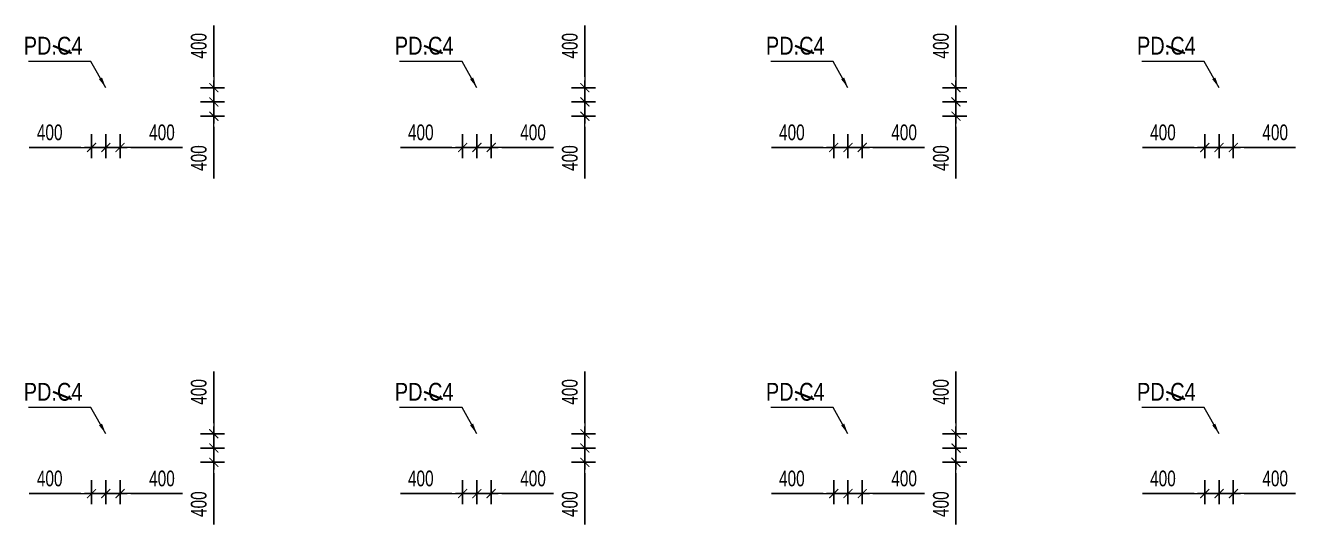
# Model space of a CAD drawing. Header units: millimetres. Extents: x -259680 to 286077, y -1281 to 94455.
# Drawn here: x 138096 to 173695, y 69455 to 83445 of the extents above; entities that cross this region are included whole.
import ezdxf
from ezdxf.enums import TextEntityAlignment as Align

# ---------------------------------------------------------------- set-up
doc = ezdxf.new("R2010")
doc.units = ezdxf.units.MM
doc.layers.get('Defpoints').update_dxf_attribs({"color": 151, "lineweight": 9})
for name, color, linetype, lineweight in [('$0$C1', 20, 'Continuous', 35), ('$1$NDC_S_ANNO', 7, 'Continuous', 20), ('$1$NDC_S_DIM', 1, 'Continuous', 15), ('NDC_S_DIM', 1, 'Continuous', 15)]:
    doc.layers.add(name, color=color, linetype=linetype, lineweight=lineweight)
doc.styles.add('$1$NDC_DIM', font='', dxfattribs={"width": 0.75})
doc.styles.add('$2$ARIAL', font='arial.ttf', dxfattribs={"width": 0.8})
doc.styles.add('NDC_DIM', font='', dxfattribs={"width": 0.75})
doc.styles.get('$1$NDC_DIM').set_extended_font_data('Dotum')
doc.styles.get('NDC_DIM').set_extended_font_data('Dotum')
doc.dimstyles.new('$0$NDC_dim_150', dxfattribs={"dimscale": 150, "dimtxt": 2.2, "dimasz": 1.5, "dimexe": 1.5, "dimexo": 2.5, "dimgap": 1, "dimtad": 1, "dimdec": 0, "dimzin": 0, "dimdsep": 46, "dimtxsty": '$1$NDC_DIM', "dimblk": '$1$DIMMARK', "dimcen": 0.09, "dimdle": 1.2, "dimclrd": 1, "dimclre": 1, "dimclrt": 3, "dimadec": 0, "dimazin": 0, "dimtfac": 1, "dimtdec": 0, "dimtix": 1, "dimtofl": 0, "dimtmove": 0, "dimatfit": 3, "dimfxl": 6, "dimfxlon": 1, "dimtolj": 1, "dimtzin": 0, "dimarcsym": 0})
doc.dimstyles.new('$1$NDC_dim_iso', dxfattribs={"dimtxt": 2.2, "dimasz": 1, "dimexe": 1.5, "dimexo": 2.5, "dimgap": 1, "dimtad": 1, "dimdec": 0, "dimzin": 0, "dimdsep": 46, "dimtxsty": '$1$NDC_DIM', "dimblk": '$1$DIMMARK', "dimcen": 0.09, "dimdle": 1.2, "dimclrd": 1, "dimclre": 1, "dimclrt": 3, "dimadec": 0, "dimazin": 0, "dimtfac": 1, "dimtdec": 0, "dimtix": 1, "dimtofl": 0, "dimtmove": 0, "dimatfit": 3, "dimfxl": 6, "dimfxlon": 1, "dimtolj": 1, "dimtzin": 0, "dimarcsym": 0})
doc.dimstyles.new('NDC_dim_200', dxfattribs={"dimscale": 200, "dimtxt": 2.2, "dimasz": 1.5, "dimexe": 1.5, "dimexo": 2.5, "dimgap": 1, "dimtad": 1, "dimdec": 0, "dimzin": 0, "dimdsep": 46, "dimtxsty": 'NDC_DIM', "dimblk": 'DIMMARK', "dimcen": 0.09, "dimdle": 1.2, "dimclrd": 1, "dimclre": 1, "dimclrt": 3, "dimadec": 0, "dimazin": 0, "dimtfac": 1, "dimtdec": 0, "dimtix": 1, "dimtofl": 0, "dimtmove": 0, "dimatfit": 3, "dimfxl": 6, "dimfxlon": 1, "dimtolj": 1, "dimtzin": 0, "dimarcsym": 0})

# ---------------------------------------------------------------- blocks, each defined once
blk = doc.blocks.new('$1$DIMMARK')
at = {"layer": '$1$NDC_S_DIM', "color": 1}
blk.add_line((-1.5, 0), (1, 0), dxfattribs=at)
at = {"layer": '$1$NDC_S_DIM', "color": 2, "const_width": 0.1}
blk.add_lwpolyline([(-0.42, -0.42), (0.42, 0.42)], dxfattribs=at)
blk = doc.blocks.new('DIMMARK')
at = {"layer": 'NDC_S_DIM', "color": 1}
blk.add_line((-1.5, 0), (1, 0), dxfattribs=at)
at = {"layer": 'NDC_S_DIM', "color": 2, "const_width": 0.1}
blk.add_lwpolyline([(-0.42, -0.42), (0.42, 0.42)], dxfattribs=at)
blk = doc.blocks.new('*D680')
at = {"layer": 'Defpoints', "color": 0, "ltscale": 100, "transparency": 16777216}
for p in [(140350, 80900), (140750, 80900), (140750, 80024)]:
    blk.add_point(p, dxfattribs=at)
at = {"layer": 'NDC_S_DIM', "color": 1, "lineweight": -2, "ltscale": 100, "transparency": 16777216}
for p, q in [((140350, 80400), (140350, 79724)), ((140750, 80400), (140750, 79724)), ((140050, 80024), (139750, 80024)), ((141050, 80024), (142495, 80024))]:
    blk.add_line(p, q, dxfattribs=at)
at = {"layer": 'NDC_S_DIM', "color": 1, "lineweight": -2, "ltscale": 100, "transparency": 16777216, "xscale": 300, "yscale": 300, "zscale": 300}
blk.add_blockref('DIMMARK', (140350, 80024), dxfattribs=at)
at = {"layer": 'NDC_S_DIM', "color": 1, "lineweight": -2, "ltscale": 100, "transparency": 16777216, "xscale": 300, "yscale": 300, "zscale": 300, "rotation": 180}
blk.add_blockref('DIMMARK', (140750, 80024), dxfattribs=at)
at = {"layer": 'NDC_S_DIM', "color": 3, "ltscale": 100, "transparency": 16777216, "insert": (141923, 80445), "char_height": 440, "attachment_point": 5, "style": 'NDC_DIM'}
blk.add_mtext('\\A1;400', dxfattribs=at)
blk = doc.blocks.new('*D681')
at = {"layer": 'Defpoints', "color": 0, "ltscale": 100, "transparency": 16777216}
for p in [(139950, 80900), (140350, 80900), (140350, 80024)]:
    blk.add_point(p, dxfattribs=at)
at = {"layer": 'NDC_S_DIM', "color": 1, "lineweight": -2, "ltscale": 100, "transparency": 16777216}
for p, q in [((139950, 80400), (139950, 79724)), ((140350, 80400), (140350, 79724)), ((139650, 80024), (138205, 80024)), ((140650, 80024), (140950, 80024))]:
    blk.add_line(p, q, dxfattribs=at)
at = {"layer": 'NDC_S_DIM', "color": 1, "lineweight": -2, "ltscale": 100, "transparency": 16777216, "xscale": 300, "yscale": 300, "zscale": 300}
blk.add_blockref('DIMMARK', (139950, 80024), dxfattribs=at)
at = {"layer": 'NDC_S_DIM', "color": 1, "lineweight": -2, "ltscale": 100, "transparency": 16777216, "xscale": 300, "yscale": 300, "zscale": 300, "rotation": 180}
blk.add_blockref('DIMMARK', (140350, 80024), dxfattribs=at)
at = {"layer": 'NDC_S_DIM', "color": 3, "ltscale": 100, "transparency": 16777216, "insert": (138777, 80445), "char_height": 440, "attachment_point": 5, "style": 'NDC_DIM'}
blk.add_mtext('\\A1;400', dxfattribs=at)
blk = doc.blocks.new('*D682')
at = {"layer": 'Defpoints', "color": 0, "ltscale": 100, "transparency": 16777216}
for p in [(142501, 81700), (143377, 81700), (142501, 81300)]:
    blk.add_point(p, dxfattribs=at)
at = {"layer": 'NDC_S_DIM', "color": 1, "lineweight": -2, "ltscale": 100, "transparency": 16777216}
for p, q in [((143377, 82000), (143377, 83445)), ((143001, 81700), (143677, 81700)), ((143001, 81300), (143677, 81300)), ((143377, 81000), (143377, 80700))]:
    blk.add_line(p, q, dxfattribs=at)
at = {"layer": 'NDC_S_DIM', "color": 1, "lineweight": -2, "ltscale": 100, "transparency": 16777216, "xscale": 300, "yscale": 300, "zscale": 300}
for p, rotation in [((143377, 81700), 270), ((143377, 81300), 90)]:
    blk.add_blockref('DIMMARK', p, dxfattribs=dict(at, rotation=rotation))
at = {"layer": 'NDC_S_DIM', "color": 3, "ltscale": 100, "transparency": 16777216, "insert": (142956, 82873), "char_height": 440, "attachment_point": 5, "rotation": 90, "style": 'NDC_DIM'}
blk.add_mtext('\\A1;400', dxfattribs=at)
blk = doc.blocks.new('*D683')
at = {"layer": 'Defpoints', "color": 0, "ltscale": 100, "transparency": 16777216}
for p in [(142501, 81300), (143377, 81300), (142501, 80900)]:
    blk.add_point(p, dxfattribs=at)
at = {"layer": 'NDC_S_DIM', "color": 1, "lineweight": -2, "ltscale": 100, "transparency": 16777216}
for p, q in [((143377, 81600), (143377, 81900)), ((143001, 81300), (143677, 81300)), ((143001, 80900), (143677, 80900)), ((143377, 80600), (143377, 79155))]:
    blk.add_line(p, q, dxfattribs=at)
at = {"layer": 'NDC_S_DIM', "color": 1, "lineweight": -2, "ltscale": 100, "transparency": 16777216, "xscale": 300, "yscale": 300, "zscale": 300}
for p, rotation in [((143377, 81300), 270), ((143377, 80900), 90)]:
    blk.add_blockref('DIMMARK', p, dxfattribs=dict(at, rotation=rotation))
at = {"layer": 'NDC_S_DIM', "color": 3, "ltscale": 100, "transparency": 16777216, "insert": (142956, 79727), "char_height": 440, "attachment_point": 5, "rotation": 90, "style": 'NDC_DIM'}
blk.add_mtext('\\A1;400', dxfattribs=at)
blk = doc.blocks.new('*D720')
at = {"layer": 'Defpoints', "color": 0, "ltscale": 100, "transparency": 16777216}
for p in [(140350, 71200), (140750, 71200), (140750, 70324)]:
    blk.add_point(p, dxfattribs=at)
at = {"layer": 'NDC_S_DIM', "color": 1, "lineweight": -2, "ltscale": 100, "transparency": 16777216}
for p, q in [((140350, 70700), (140350, 70024)), ((140750, 70700), (140750, 70024)), ((140050, 70324), (139750, 70324)), ((141050, 70324), (142495, 70324))]:
    blk.add_line(p, q, dxfattribs=at)
at = {"layer": 'NDC_S_DIM', "color": 1, "lineweight": -2, "ltscale": 100, "transparency": 16777216, "xscale": 300, "yscale": 300, "zscale": 300}
blk.add_blockref('DIMMARK', (140350, 70324), dxfattribs=at)
at = {"layer": 'NDC_S_DIM', "color": 1, "lineweight": -2, "ltscale": 100, "transparency": 16777216, "xscale": 300, "yscale": 300, "zscale": 300, "rotation": 180}
blk.add_blockref('DIMMARK', (140750, 70324), dxfattribs=at)
at = {"layer": 'NDC_S_DIM', "color": 3, "ltscale": 100, "transparency": 16777216, "insert": (141923, 70745), "char_height": 440, "attachment_point": 5, "style": 'NDC_DIM'}
blk.add_mtext('\\A1;400', dxfattribs=at)
blk = doc.blocks.new('*D721')
at = {"layer": 'Defpoints', "color": 0, "ltscale": 100, "transparency": 16777216}
for p in [(139950, 71200), (140350, 71200), (140350, 70324)]:
    blk.add_point(p, dxfattribs=at)
at = {"layer": 'NDC_S_DIM', "color": 1, "lineweight": -2, "ltscale": 100, "transparency": 16777216}
for p, q in [((139950, 70700), (139950, 70024)), ((140350, 70700), (140350, 70024)), ((139650, 70324), (138205, 70324)), ((140650, 70324), (140950, 70324))]:
    blk.add_line(p, q, dxfattribs=at)
at = {"layer": 'NDC_S_DIM', "color": 1, "lineweight": -2, "ltscale": 100, "transparency": 16777216, "xscale": 300, "yscale": 300, "zscale": 300}
blk.add_blockref('DIMMARK', (139950, 70324), dxfattribs=at)
at = {"layer": 'NDC_S_DIM', "color": 1, "lineweight": -2, "ltscale": 100, "transparency": 16777216, "xscale": 300, "yscale": 300, "zscale": 300, "rotation": 180}
blk.add_blockref('DIMMARK', (140350, 70324), dxfattribs=at)
at = {"layer": 'NDC_S_DIM', "color": 3, "ltscale": 100, "transparency": 16777216, "insert": (138777, 70745), "char_height": 440, "attachment_point": 5, "style": 'NDC_DIM'}
blk.add_mtext('\\A1;400', dxfattribs=at)
blk = doc.blocks.new('*D722')
at = {"layer": 'Defpoints', "color": 0, "ltscale": 100, "transparency": 16777216}
for p in [(142501, 72000), (143377, 72000), (142501, 71600)]:
    blk.add_point(p, dxfattribs=at)
at = {"layer": 'NDC_S_DIM', "color": 1, "lineweight": -2, "ltscale": 100, "transparency": 16777216}
for p, q in [((143377, 72300), (143377, 73745)), ((143001, 72000), (143677, 72000)), ((143001, 71600), (143677, 71600)), ((143377, 71300), (143377, 71000))]:
    blk.add_line(p, q, dxfattribs=at)
at = {"layer": 'NDC_S_DIM', "color": 1, "lineweight": -2, "ltscale": 100, "transparency": 16777216, "xscale": 300, "yscale": 300, "zscale": 300}
for p, rotation in [((143377, 72000), 270), ((143377, 71600), 90)]:
    blk.add_blockref('DIMMARK', p, dxfattribs=dict(at, rotation=rotation))
at = {"layer": 'NDC_S_DIM', "color": 3, "ltscale": 100, "transparency": 16777216, "insert": (142956, 73173), "char_height": 440, "attachment_point": 5, "rotation": 90, "style": 'NDC_DIM'}
blk.add_mtext('\\A1;400', dxfattribs=at)
blk = doc.blocks.new('*D723')
at = {"layer": 'Defpoints', "color": 0, "ltscale": 100, "transparency": 16777216}
for p in [(142501, 71600), (143377, 71600), (142501, 71200)]:
    blk.add_point(p, dxfattribs=at)
at = {"layer": 'NDC_S_DIM', "color": 1, "lineweight": -2, "ltscale": 100, "transparency": 16777216}
for p, q in [((143377, 71900), (143377, 72200)), ((143001, 71600), (143677, 71600)), ((143001, 71200), (143677, 71200)), ((143377, 70900), (143377, 69455))]:
    blk.add_line(p, q, dxfattribs=at)
at = {"layer": 'NDC_S_DIM', "color": 1, "lineweight": -2, "ltscale": 100, "transparency": 16777216, "xscale": 300, "yscale": 300, "zscale": 300}
for p, rotation in [((143377, 71600), 270), ((143377, 71200), 90)]:
    blk.add_blockref('DIMMARK', p, dxfattribs=dict(at, rotation=rotation))
at = {"layer": 'NDC_S_DIM', "color": 3, "ltscale": 100, "transparency": 16777216, "insert": (142956, 70027), "char_height": 440, "attachment_point": 5, "rotation": 90, "style": 'NDC_DIM'}
blk.add_mtext('\\A1;400', dxfattribs=at)
blk = doc.blocks.new('*D724')
at = {"layer": 'Defpoints', "color": 0, "ltscale": 100, "transparency": 16777216}
for p in [(150750, 71200), (151150, 71200), (151150, 70324)]:
    blk.add_point(p, dxfattribs=at)
at = {"layer": 'NDC_S_DIM', "color": 1, "lineweight": -2, "ltscale": 100, "transparency": 16777216}
for p, q in [((150750, 70700), (150750, 70024)), ((151150, 70700), (151150, 70024)), ((150450, 70324), (150150, 70324)), ((151450, 70324), (152895, 70324))]:
    blk.add_line(p, q, dxfattribs=at)
at = {"layer": 'NDC_S_DIM', "color": 1, "lineweight": -2, "ltscale": 100, "transparency": 16777216, "xscale": 300, "yscale": 300, "zscale": 300}
blk.add_blockref('DIMMARK', (150750, 70324), dxfattribs=at)
at = {"layer": 'NDC_S_DIM', "color": 1, "lineweight": -2, "ltscale": 100, "transparency": 16777216, "xscale": 300, "yscale": 300, "zscale": 300, "rotation": 180}
blk.add_blockref('DIMMARK', (151150, 70324), dxfattribs=at)
at = {"layer": 'NDC_S_DIM', "color": 3, "ltscale": 100, "transparency": 16777216, "insert": (152323, 70745), "char_height": 440, "attachment_point": 5, "style": 'NDC_DIM'}
blk.add_mtext('\\A1;400', dxfattribs=at)
blk = doc.blocks.new('*D725')
at = {"layer": 'Defpoints', "color": 0, "ltscale": 100, "transparency": 16777216}
for p in [(150350, 71200), (150750, 71200), (150750, 70324)]:
    blk.add_point(p, dxfattribs=at)
at = {"layer": 'NDC_S_DIM', "color": 1, "lineweight": -2, "ltscale": 100, "transparency": 16777216}
for p, q in [((150350, 70700), (150350, 70024)), ((150750, 70700), (150750, 70024)), ((150050, 70324), (148605, 70324)), ((151050, 70324), (151350, 70324))]:
    blk.add_line(p, q, dxfattribs=at)
at = {"layer": 'NDC_S_DIM', "color": 1, "lineweight": -2, "ltscale": 100, "transparency": 16777216, "xscale": 300, "yscale": 300, "zscale": 300}
blk.add_blockref('DIMMARK', (150350, 70324), dxfattribs=at)
at = {"layer": 'NDC_S_DIM', "color": 1, "lineweight": -2, "ltscale": 100, "transparency": 16777216, "xscale": 300, "yscale": 300, "zscale": 300, "rotation": 180}
blk.add_blockref('DIMMARK', (150750, 70324), dxfattribs=at)
at = {"layer": 'NDC_S_DIM', "color": 3, "ltscale": 100, "transparency": 16777216, "insert": (149177, 70745), "char_height": 440, "attachment_point": 5, "style": 'NDC_DIM'}
blk.add_mtext('\\A1;400', dxfattribs=at)
blk = doc.blocks.new('*D726')
at = {"layer": 'Defpoints', "color": 0, "ltscale": 100, "transparency": 16777216}
for p in [(152901, 72000), (153777, 72000), (152901, 71600)]:
    blk.add_point(p, dxfattribs=at)
at = {"layer": 'NDC_S_DIM', "color": 1, "lineweight": -2, "ltscale": 100, "transparency": 16777216}
for p, q in [((153777, 72300), (153777, 73745)), ((153401, 72000), (154077, 72000)), ((153401, 71600), (154077, 71600)), ((153777, 71300), (153777, 71000))]:
    blk.add_line(p, q, dxfattribs=at)
at = {"layer": 'NDC_S_DIM', "color": 1, "lineweight": -2, "ltscale": 100, "transparency": 16777216, "xscale": 300, "yscale": 300, "zscale": 300}
for p, rotation in [((153777, 72000), 270), ((153777, 71600), 90)]:
    blk.add_blockref('DIMMARK', p, dxfattribs=dict(at, rotation=rotation))
at = {"layer": 'NDC_S_DIM', "color": 3, "ltscale": 100, "transparency": 16777216, "insert": (153356, 73173), "char_height": 440, "attachment_point": 5, "rotation": 90, "style": 'NDC_DIM'}
blk.add_mtext('\\A1;400', dxfattribs=at)
blk = doc.blocks.new('*D727')
at = {"layer": 'Defpoints', "color": 0, "ltscale": 100, "transparency": 16777216}
for p in [(152901, 71600), (153777, 71600), (152901, 71200)]:
    blk.add_point(p, dxfattribs=at)
at = {"layer": 'NDC_S_DIM', "color": 1, "lineweight": -2, "ltscale": 100, "transparency": 16777216}
for p, q in [((153777, 71900), (153777, 72200)), ((153401, 71600), (154077, 71600)), ((153401, 71200), (154077, 71200)), ((153777, 70900), (153777, 69455))]:
    blk.add_line(p, q, dxfattribs=at)
at = {"layer": 'NDC_S_DIM', "color": 1, "lineweight": -2, "ltscale": 100, "transparency": 16777216, "xscale": 300, "yscale": 300, "zscale": 300}
for p, rotation in [((153777, 71600), 270), ((153777, 71200), 90)]:
    blk.add_blockref('DIMMARK', p, dxfattribs=dict(at, rotation=rotation))
at = {"layer": 'NDC_S_DIM', "color": 3, "ltscale": 100, "transparency": 16777216, "insert": (153356, 70027), "char_height": 440, "attachment_point": 5, "rotation": 90, "style": 'NDC_DIM'}
blk.add_mtext('\\A1;400', dxfattribs=at)
blk = doc.blocks.new('*D728')
at = {"layer": 'Defpoints', "color": 0, "ltscale": 100, "transparency": 16777216}
for p in [(161150, 71200), (161550, 71200), (161550, 70324)]:
    blk.add_point(p, dxfattribs=at)
at = {"layer": 'NDC_S_DIM', "color": 1, "lineweight": -2, "ltscale": 100, "transparency": 16777216}
for p, q in [((161150, 70700), (161150, 70024)), ((161550, 70700), (161550, 70024)), ((160850, 70324), (160550, 70324)), ((161850, 70324), (163295, 70324))]:
    blk.add_line(p, q, dxfattribs=at)
at = {"layer": 'NDC_S_DIM', "color": 1, "lineweight": -2, "ltscale": 100, "transparency": 16777216, "xscale": 300, "yscale": 300, "zscale": 300}
blk.add_blockref('DIMMARK', (161150, 70324), dxfattribs=at)
at = {"layer": 'NDC_S_DIM', "color": 1, "lineweight": -2, "ltscale": 100, "transparency": 16777216, "xscale": 300, "yscale": 300, "zscale": 300, "rotation": 180}
blk.add_blockref('DIMMARK', (161550, 70324), dxfattribs=at)
at = {"layer": 'NDC_S_DIM', "color": 3, "ltscale": 100, "transparency": 16777216, "insert": (162723, 70745), "char_height": 440, "attachment_point": 5, "style": 'NDC_DIM'}
blk.add_mtext('\\A1;400', dxfattribs=at)
blk = doc.blocks.new('*D729')
at = {"layer": 'Defpoints', "color": 0, "ltscale": 100, "transparency": 16777216}
for p in [(160750, 71200), (161150, 71200), (161150, 70324)]:
    blk.add_point(p, dxfattribs=at)
at = {"layer": 'NDC_S_DIM', "color": 1, "lineweight": -2, "ltscale": 100, "transparency": 16777216}
for p, q in [((160750, 70700), (160750, 70024)), ((161150, 70700), (161150, 70024)), ((160450, 70324), (159005, 70324)), ((161450, 70324), (161750, 70324))]:
    blk.add_line(p, q, dxfattribs=at)
at = {"layer": 'NDC_S_DIM', "color": 1, "lineweight": -2, "ltscale": 100, "transparency": 16777216, "xscale": 300, "yscale": 300, "zscale": 300}
blk.add_blockref('DIMMARK', (160750, 70324), dxfattribs=at)
at = {"layer": 'NDC_S_DIM', "color": 1, "lineweight": -2, "ltscale": 100, "transparency": 16777216, "xscale": 300, "yscale": 300, "zscale": 300, "rotation": 180}
blk.add_blockref('DIMMARK', (161150, 70324), dxfattribs=at)
at = {"layer": 'NDC_S_DIM', "color": 3, "ltscale": 100, "transparency": 16777216, "insert": (159577, 70745), "char_height": 440, "attachment_point": 5, "style": 'NDC_DIM'}
blk.add_mtext('\\A1;400', dxfattribs=at)
blk = doc.blocks.new('*D730')
at = {"layer": 'Defpoints', "color": 0, "ltscale": 100, "transparency": 16777216}
for p in [(163301, 72000), (164177, 72000), (163301, 71600)]:
    blk.add_point(p, dxfattribs=at)
at = {"layer": 'NDC_S_DIM', "color": 1, "lineweight": -2, "ltscale": 100, "transparency": 16777216}
for p, q in [((164177, 72300), (164177, 73745)), ((163801, 72000), (164477, 72000)), ((163801, 71600), (164477, 71600)), ((164177, 71300), (164177, 71000))]:
    blk.add_line(p, q, dxfattribs=at)
at = {"layer": 'NDC_S_DIM', "color": 1, "lineweight": -2, "ltscale": 100, "transparency": 16777216, "xscale": 300, "yscale": 300, "zscale": 300}
for p, rotation in [((164177, 72000), 270), ((164177, 71600), 90)]:
    blk.add_blockref('DIMMARK', p, dxfattribs=dict(at, rotation=rotation))
at = {"layer": 'NDC_S_DIM', "color": 3, "ltscale": 100, "transparency": 16777216, "insert": (163756, 73173), "char_height": 440, "attachment_point": 5, "rotation": 90, "style": 'NDC_DIM'}
blk.add_mtext('\\A1;400', dxfattribs=at)
blk = doc.blocks.new('*D731')
at = {"layer": 'Defpoints', "color": 0, "ltscale": 100, "transparency": 16777216}
for p in [(163301, 71600), (164177, 71600), (163301, 71200)]:
    blk.add_point(p, dxfattribs=at)
at = {"layer": 'NDC_S_DIM', "color": 1, "lineweight": -2, "ltscale": 100, "transparency": 16777216}
for p, q in [((164177, 71900), (164177, 72200)), ((163801, 71600), (164477, 71600)), ((163801, 71200), (164477, 71200)), ((164177, 70900), (164177, 69455))]:
    blk.add_line(p, q, dxfattribs=at)
at = {"layer": 'NDC_S_DIM', "color": 1, "lineweight": -2, "ltscale": 100, "transparency": 16777216, "xscale": 300, "yscale": 300, "zscale": 300}
for p, rotation in [((164177, 71600), 270), ((164177, 71200), 90)]:
    blk.add_blockref('DIMMARK', p, dxfattribs=dict(at, rotation=rotation))
at = {"layer": 'NDC_S_DIM', "color": 3, "ltscale": 100, "transparency": 16777216, "insert": (163756, 70027), "char_height": 440, "attachment_point": 5, "rotation": 90, "style": 'NDC_DIM'}
blk.add_mtext('\\A1;400', dxfattribs=at)
blk = doc.blocks.new('*D732')
at = {"layer": 'Defpoints', "color": 0, "ltscale": 100, "transparency": 16777216}
for p in [(171550, 71200), (171950, 71200), (171950, 70324)]:
    blk.add_point(p, dxfattribs=at)
at = {"layer": 'NDC_S_DIM', "color": 1, "lineweight": -2, "ltscale": 100, "transparency": 16777216}
for p, q in [((171550, 70700), (171550, 70024)), ((171950, 70700), (171950, 70024)), ((171250, 70324), (170950, 70324)), ((172250, 70324), (173695, 70324))]:
    blk.add_line(p, q, dxfattribs=at)
at = {"layer": 'NDC_S_DIM', "color": 1, "lineweight": -2, "ltscale": 100, "transparency": 16777216, "xscale": 300, "yscale": 300, "zscale": 300}
blk.add_blockref('DIMMARK', (171550, 70324), dxfattribs=at)
at = {"layer": 'NDC_S_DIM', "color": 1, "lineweight": -2, "ltscale": 100, "transparency": 16777216, "xscale": 300, "yscale": 300, "zscale": 300, "rotation": 180}
blk.add_blockref('DIMMARK', (171950, 70324), dxfattribs=at)
at = {"layer": 'NDC_S_DIM', "color": 3, "ltscale": 100, "transparency": 16777216, "insert": (173123, 70745), "char_height": 440, "attachment_point": 5, "style": 'NDC_DIM'}
blk.add_mtext('\\A1;400', dxfattribs=at)
blk = doc.blocks.new('*D733')
at = {"layer": 'Defpoints', "color": 0, "ltscale": 100, "transparency": 16777216}
for p in [(171150, 71200), (171550, 71200), (171550, 70324)]:
    blk.add_point(p, dxfattribs=at)
at = {"layer": 'NDC_S_DIM', "color": 1, "lineweight": -2, "ltscale": 100, "transparency": 16777216}
for p, q in [((171150, 70700), (171150, 70024)), ((171550, 70700), (171550, 70024)), ((170850, 70324), (169405, 70324)), ((171850, 70324), (172150, 70324))]:
    blk.add_line(p, q, dxfattribs=at)
at = {"layer": 'NDC_S_DIM', "color": 1, "lineweight": -2, "ltscale": 100, "transparency": 16777216, "xscale": 300, "yscale": 300, "zscale": 300}
blk.add_blockref('DIMMARK', (171150, 70324), dxfattribs=at)
at = {"layer": 'NDC_S_DIM', "color": 1, "lineweight": -2, "ltscale": 100, "transparency": 16777216, "xscale": 300, "yscale": 300, "zscale": 300, "rotation": 180}
blk.add_blockref('DIMMARK', (171550, 70324), dxfattribs=at)
at = {"layer": 'NDC_S_DIM', "color": 3, "ltscale": 100, "transparency": 16777216, "insert": (169977, 70745), "char_height": 440, "attachment_point": 5, "style": 'NDC_DIM'}
blk.add_mtext('\\A1;400', dxfattribs=at)
blk = doc.blocks.new('*D748')
at = {"layer": 'Defpoints', "color": 0, "ltscale": 100, "transparency": 16777216}
for p in [(171550, 80900), (171950, 80900), (171950, 80024)]:
    blk.add_point(p, dxfattribs=at)
at = {"layer": 'NDC_S_DIM', "color": 1, "lineweight": -2, "ltscale": 100, "transparency": 16777216}
for p, q in [((171550, 80400), (171550, 79724)), ((171950, 80400), (171950, 79724)), ((171250, 80024), (170950, 80024)), ((172250, 80024), (173695, 80024))]:
    blk.add_line(p, q, dxfattribs=at)
at = {"layer": 'NDC_S_DIM', "color": 1, "lineweight": -2, "ltscale": 100, "transparency": 16777216, "xscale": 300, "yscale": 300, "zscale": 300}
blk.add_blockref('DIMMARK', (171550, 80024), dxfattribs=at)
at = {"layer": 'NDC_S_DIM', "color": 1, "lineweight": -2, "ltscale": 100, "transparency": 16777216, "xscale": 300, "yscale": 300, "zscale": 300, "rotation": 180}
blk.add_blockref('DIMMARK', (171950, 80024), dxfattribs=at)
at = {"layer": 'NDC_S_DIM', "color": 3, "ltscale": 100, "transparency": 16777216, "insert": (173123, 80445), "char_height": 440, "attachment_point": 5, "style": 'NDC_DIM'}
blk.add_mtext('\\A1;400', dxfattribs=at)
blk = doc.blocks.new('*D749')
at = {"layer": 'Defpoints', "color": 0, "ltscale": 100, "transparency": 16777216}
for p in [(171150, 80900), (171550, 80900), (171550, 80024)]:
    blk.add_point(p, dxfattribs=at)
at = {"layer": 'NDC_S_DIM', "color": 1, "lineweight": -2, "ltscale": 100, "transparency": 16777216}
for p, q in [((171150, 80400), (171150, 79724)), ((171550, 80400), (171550, 79724)), ((170850, 80024), (169405, 80024)), ((171850, 80024), (172150, 80024))]:
    blk.add_line(p, q, dxfattribs=at)
at = {"layer": 'NDC_S_DIM', "color": 1, "lineweight": -2, "ltscale": 100, "transparency": 16777216, "xscale": 300, "yscale": 300, "zscale": 300}
blk.add_blockref('DIMMARK', (171150, 80024), dxfattribs=at)
at = {"layer": 'NDC_S_DIM', "color": 1, "lineweight": -2, "ltscale": 100, "transparency": 16777216, "xscale": 300, "yscale": 300, "zscale": 300, "rotation": 180}
blk.add_blockref('DIMMARK', (171550, 80024), dxfattribs=at)
at = {"layer": 'NDC_S_DIM', "color": 3, "ltscale": 100, "transparency": 16777216, "insert": (169977, 80445), "char_height": 440, "attachment_point": 5, "style": 'NDC_DIM'}
blk.add_mtext('\\A1;400', dxfattribs=at)
blk = doc.blocks.new('*D752')
at = {"layer": 'Defpoints', "color": 0, "ltscale": 100, "transparency": 16777216}
for p in [(150750, 80900), (151150, 80900), (151150, 80024)]:
    blk.add_point(p, dxfattribs=at)
at = {"layer": 'NDC_S_DIM', "color": 1, "lineweight": -2, "ltscale": 100, "transparency": 16777216}
for p, q in [((150750, 80400), (150750, 79724)), ((151150, 80400), (151150, 79724)), ((150450, 80024), (150150, 80024)), ((151450, 80024), (152895, 80024))]:
    blk.add_line(p, q, dxfattribs=at)
at = {"layer": 'NDC_S_DIM', "color": 1, "lineweight": -2, "ltscale": 100, "transparency": 16777216, "xscale": 300, "yscale": 300, "zscale": 300}
blk.add_blockref('DIMMARK', (150750, 80024), dxfattribs=at)
at = {"layer": 'NDC_S_DIM', "color": 1, "lineweight": -2, "ltscale": 100, "transparency": 16777216, "xscale": 300, "yscale": 300, "zscale": 300, "rotation": 180}
blk.add_blockref('DIMMARK', (151150, 80024), dxfattribs=at)
at = {"layer": 'NDC_S_DIM', "color": 3, "ltscale": 100, "transparency": 16777216, "insert": (152323, 80445), "char_height": 440, "attachment_point": 5, "style": 'NDC_DIM'}
blk.add_mtext('\\A1;400', dxfattribs=at)
blk = doc.blocks.new('*D753')
at = {"layer": 'Defpoints', "color": 0, "ltscale": 100, "transparency": 16777216}
for p in [(150350, 80900), (150750, 80900), (150750, 80024)]:
    blk.add_point(p, dxfattribs=at)
at = {"layer": 'NDC_S_DIM', "color": 1, "lineweight": -2, "ltscale": 100, "transparency": 16777216}
for p, q in [((150350, 80400), (150350, 79724)), ((150750, 80400), (150750, 79724)), ((150050, 80024), (148605, 80024)), ((151050, 80024), (151350, 80024))]:
    blk.add_line(p, q, dxfattribs=at)
at = {"layer": 'NDC_S_DIM', "color": 1, "lineweight": -2, "ltscale": 100, "transparency": 16777216, "xscale": 300, "yscale": 300, "zscale": 300}
blk.add_blockref('DIMMARK', (150350, 80024), dxfattribs=at)
at = {"layer": 'NDC_S_DIM', "color": 1, "lineweight": -2, "ltscale": 100, "transparency": 16777216, "xscale": 300, "yscale": 300, "zscale": 300, "rotation": 180}
blk.add_blockref('DIMMARK', (150750, 80024), dxfattribs=at)
at = {"layer": 'NDC_S_DIM', "color": 3, "ltscale": 100, "transparency": 16777216, "insert": (149177, 80445), "char_height": 440, "attachment_point": 5, "style": 'NDC_DIM'}
blk.add_mtext('\\A1;400', dxfattribs=at)
blk = doc.blocks.new('*D754')
at = {"layer": 'Defpoints', "color": 0, "ltscale": 100, "transparency": 16777216}
for p in [(152901, 81700), (153777, 81700), (152901, 81300)]:
    blk.add_point(p, dxfattribs=at)
at = {"layer": 'NDC_S_DIM', "color": 1, "lineweight": -2, "ltscale": 100, "transparency": 16777216}
for p, q in [((153777, 82000), (153777, 83445)), ((153401, 81700), (154077, 81700)), ((153401, 81300), (154077, 81300)), ((153777, 81000), (153777, 80700))]:
    blk.add_line(p, q, dxfattribs=at)
at = {"layer": 'NDC_S_DIM', "color": 1, "lineweight": -2, "ltscale": 100, "transparency": 16777216, "xscale": 300, "yscale": 300, "zscale": 300}
for p, rotation in [((153777, 81700), 270), ((153777, 81300), 90)]:
    blk.add_blockref('DIMMARK', p, dxfattribs=dict(at, rotation=rotation))
at = {"layer": 'NDC_S_DIM', "color": 3, "ltscale": 100, "transparency": 16777216, "insert": (153356, 82873), "char_height": 440, "attachment_point": 5, "rotation": 90, "style": 'NDC_DIM'}
blk.add_mtext('\\A1;400', dxfattribs=at)
blk = doc.blocks.new('*D755')
at = {"layer": 'Defpoints', "color": 0, "ltscale": 100, "transparency": 16777216}
for p in [(152901, 81300), (153777, 81300), (152901, 80900)]:
    blk.add_point(p, dxfattribs=at)
at = {"layer": 'NDC_S_DIM', "color": 1, "lineweight": -2, "ltscale": 100, "transparency": 16777216}
for p, q in [((153777, 81600), (153777, 81900)), ((153401, 81300), (154077, 81300)), ((153401, 80900), (154077, 80900)), ((153777, 80600), (153777, 79155))]:
    blk.add_line(p, q, dxfattribs=at)
at = {"layer": 'NDC_S_DIM', "color": 1, "lineweight": -2, "ltscale": 100, "transparency": 16777216, "xscale": 300, "yscale": 300, "zscale": 300}
for p, rotation in [((153777, 81300), 270), ((153777, 80900), 90)]:
    blk.add_blockref('DIMMARK', p, dxfattribs=dict(at, rotation=rotation))
at = {"layer": 'NDC_S_DIM', "color": 3, "ltscale": 100, "transparency": 16777216, "insert": (153356, 79727), "char_height": 440, "attachment_point": 5, "rotation": 90, "style": 'NDC_DIM'}
blk.add_mtext('\\A1;400', dxfattribs=at)
blk = doc.blocks.new('*D756')
at = {"layer": 'Defpoints', "color": 0, "ltscale": 100, "transparency": 16777216}
for p in [(161150, 80900), (161550, 80900), (161550, 80024)]:
    blk.add_point(p, dxfattribs=at)
at = {"layer": 'NDC_S_DIM', "color": 1, "lineweight": -2, "ltscale": 100, "transparency": 16777216}
for p, q in [((161150, 80400), (161150, 79724)), ((161550, 80400), (161550, 79724)), ((160850, 80024), (160550, 80024)), ((161850, 80024), (163295, 80024))]:
    blk.add_line(p, q, dxfattribs=at)
at = {"layer": 'NDC_S_DIM', "color": 1, "lineweight": -2, "ltscale": 100, "transparency": 16777216, "xscale": 300, "yscale": 300, "zscale": 300}
blk.add_blockref('DIMMARK', (161150, 80024), dxfattribs=at)
at = {"layer": 'NDC_S_DIM', "color": 1, "lineweight": -2, "ltscale": 100, "transparency": 16777216, "xscale": 300, "yscale": 300, "zscale": 300, "rotation": 180}
blk.add_blockref('DIMMARK', (161550, 80024), dxfattribs=at)
at = {"layer": 'NDC_S_DIM', "color": 3, "ltscale": 100, "transparency": 16777216, "insert": (162723, 80445), "char_height": 440, "attachment_point": 5, "style": 'NDC_DIM'}
blk.add_mtext('\\A1;400', dxfattribs=at)
blk = doc.blocks.new('*D757')
at = {"layer": 'Defpoints', "color": 0, "ltscale": 100, "transparency": 16777216}
for p in [(160750, 80900), (161150, 80900), (161150, 80024)]:
    blk.add_point(p, dxfattribs=at)
at = {"layer": 'NDC_S_DIM', "color": 1, "lineweight": -2, "ltscale": 100, "transparency": 16777216}
for p, q in [((160750, 80400), (160750, 79724)), ((161150, 80400), (161150, 79724)), ((160450, 80024), (159005, 80024)), ((161450, 80024), (161750, 80024))]:
    blk.add_line(p, q, dxfattribs=at)
at = {"layer": 'NDC_S_DIM', "color": 1, "lineweight": -2, "ltscale": 100, "transparency": 16777216, "xscale": 300, "yscale": 300, "zscale": 300}
blk.add_blockref('DIMMARK', (160750, 80024), dxfattribs=at)
at = {"layer": 'NDC_S_DIM', "color": 1, "lineweight": -2, "ltscale": 100, "transparency": 16777216, "xscale": 300, "yscale": 300, "zscale": 300, "rotation": 180}
blk.add_blockref('DIMMARK', (161150, 80024), dxfattribs=at)
at = {"layer": 'NDC_S_DIM', "color": 3, "ltscale": 100, "transparency": 16777216, "insert": (159577, 80445), "char_height": 440, "attachment_point": 5, "style": 'NDC_DIM'}
blk.add_mtext('\\A1;400', dxfattribs=at)
blk = doc.blocks.new('*D758')
at = {"layer": 'Defpoints', "color": 0, "ltscale": 100, "transparency": 16777216}
for p in [(163301, 81700), (164177, 81700), (163301, 81300)]:
    blk.add_point(p, dxfattribs=at)
at = {"layer": 'NDC_S_DIM', "color": 1, "lineweight": -2, "ltscale": 100, "transparency": 16777216}
for p, q in [((164177, 82000), (164177, 83445)), ((163801, 81700), (164477, 81700)), ((163801, 81300), (164477, 81300)), ((164177, 81000), (164177, 80700))]:
    blk.add_line(p, q, dxfattribs=at)
at = {"layer": 'NDC_S_DIM', "color": 1, "lineweight": -2, "ltscale": 100, "transparency": 16777216, "xscale": 300, "yscale": 300, "zscale": 300}
for p, rotation in [((164177, 81700), 270), ((164177, 81300), 90)]:
    blk.add_blockref('DIMMARK', p, dxfattribs=dict(at, rotation=rotation))
at = {"layer": 'NDC_S_DIM', "color": 3, "ltscale": 100, "transparency": 16777216, "insert": (163756, 82873), "char_height": 440, "attachment_point": 5, "rotation": 90, "style": 'NDC_DIM'}
blk.add_mtext('\\A1;400', dxfattribs=at)
blk = doc.blocks.new('*D759')
at = {"layer": 'Defpoints', "color": 0, "ltscale": 100, "transparency": 16777216}
for p in [(163301, 81300), (164177, 81300), (163301, 80900)]:
    blk.add_point(p, dxfattribs=at)
at = {"layer": 'NDC_S_DIM', "color": 1, "lineweight": -2, "ltscale": 100, "transparency": 16777216}
for p, q in [((164177, 81600), (164177, 81900)), ((163801, 81300), (164477, 81300)), ((163801, 80900), (164477, 80900)), ((164177, 80600), (164177, 79155))]:
    blk.add_line(p, q, dxfattribs=at)
at = {"layer": 'NDC_S_DIM', "color": 1, "lineweight": -2, "ltscale": 100, "transparency": 16777216, "xscale": 300, "yscale": 300, "zscale": 300}
for p, rotation in [((164177, 81300), 270), ((164177, 80900), 90)]:
    blk.add_blockref('DIMMARK', p, dxfattribs=dict(at, rotation=rotation))
at = {"layer": 'NDC_S_DIM', "color": 3, "ltscale": 100, "transparency": 16777216, "insert": (163756, 79727), "char_height": 440, "attachment_point": 5, "rotation": 90, "style": 'NDC_DIM'}
blk.add_mtext('\\A1;400', dxfattribs=at)
blk = doc.blocks.new('*U220')
at = {"layer": '$1$NDC_S_ANNO', "ltscale": 0.8, "style": '$2$ARIAL', "width": 0.8}
blk.add_attdef('TEN', text='', height=2.5, dxfattribs=at).set_placement((-2.58, 1.03), align=Align.MIDDLE_CENTER)
at = {"layer": '$1$NDC_S_ANNO', "ltscale": 0.8, "style": '$2$ARIAL', "width": 0.8, "flags": 1}
blk.add_attdef('CHU_THICH', text='', height=2.5, dxfattribs=at).set_placement((0, 0), align=Align.MIDDLE_CENTER)
at = {"layer": 'Defpoints'}
blk.add_leader([(0, 0), (-2.58, 1.03)], dimstyle='$1$NDC_dim_iso', override={"dimgap": 0.625, "dimtad": 0}, dxfattribs=at)
blk = doc.blocks.new('$0$co t check')
at = {"layer": '$0$C1', "xscale": 200, "yscale": 200, "zscale": 200}
for p in [(137348, 82671), (147748, 82671), (158148, 82671), (168548, 82671), (137348, 72971), (147748, 72971), (158148, 72971), (168548, 72971)]:
    blk.add_blockref('*U220', p, dxfattribs=at).add_auto_attribs({'TEN': 'PD.C4'})
at = {"layer": '$0$C1'}
for points in [[(138309, 81700), (137892, 82432), (136143, 82432)], [(148709, 81700), (148292, 82432), (146543, 82432)], [(159109, 81700), (158692, 82432), (156943, 82432)], [(169509, 81700), (169092, 82432), (167343, 82432)], [(138309, 72000), (137892, 72732), (136143, 72732)], [(148709, 72000), (148292, 72732), (146543, 72732)], [(159109, 72000), (158692, 72732), (156943, 72732)], [(169509, 72000), (169092, 72732), (167343, 72732)]]:
    blk.add_leader(points, dimstyle='$0$NDC_dim_150', override={"dimasz": 2, "dimgap": 1, "dimtad": 0}, dxfattribs=at)

msp = doc.modelspace()

# ---------------------------------------------------------------- block references
at = {"layer": '$1$NDC_S_DIM'}
msp.add_blockref('$0$co t check', (2040.6, 0), dxfattribs=at)

# ---------------------------------------------------------------- dimensions: what is measured, and where the dimension line sits
at = {"layer": 'NDC_S_DIM', "ltscale": 100}
for base, p1, p2, picture, middle in [((143376.7, 81700), (142501.2, 81300), (142501.2, 81700), '*D682', (143376.7, 82872.5)), ((153776.7, 81700), (152901.2, 81300), (152901.2, 81700), '*D754', (153776.7, 82872.5)), ((164176.7, 81700), (163301.2, 81300), (163301.2, 81700), '*D758', (164176.7, 82872.5)), ((143376.7, 81300), (142501.2, 80900), (142501.2, 81300), '*D683', (143376.7, 79727.5)), ((153776.7, 81300), (152901.2, 80900), (152901.2, 81300), '*D755', (153776.7, 79727.5)), ((164176.7, 81300), (163301.2, 80900), (163301.2, 81300), '*D759', (164176.7, 79727.5)), ((143376.7, 72000), (142501.2, 71600), (142501.2, 72000), '*D722', (143376.7, 73172.5)), ((153776.7, 72000), (152901.2, 71600), (152901.2, 72000), '*D726', (153776.7, 73172.5)), ((164176.7, 72000), (163301.2, 71600), (163301.2, 72000), '*D730', (164176.7, 73172.5)), ((143376.7, 71600), (142501.2, 71200), (142501.2, 71600), '*D723', (143376.7, 70027.5)), ((153776.7, 71600), (152901.2, 71200), (152901.2, 71600), '*D727', (153776.7, 70027.5)), ((164176.7, 71600), (163301.2, 71200), (163301.2, 71600), '*D731', (164176.7, 70027.5))]:
    dim = msp.add_linear_dim(base=base, p1=p1, p2=p2, angle=90, dimstyle='NDC_dim_200', dxfattribs=at)
    dim.commit()
    dim.dimension.update_dxf_attribs({"geometry": picture, "text_midpoint": middle, "dimtype": 160})
for base, p1, p2, picture, middle in [((140350, 80024.4), (139950, 80900), (140350, 80900), '*D681', (138777.5, 80024.4)), ((140750, 80024.4), (140350, 80900), (140750, 80900), '*D680', (141922.5, 80024.4)), ((150750, 80024.4), (150350, 80900), (150750, 80900), '*D753', (149177.5, 80024.4)), ((151150, 80024.4), (150750, 80900), (151150, 80900), '*D752', (152322.5, 80024.4)), ((161150, 80024.4), (160750, 80900), (161150, 80900), '*D757', (159577.5, 80024.4)), ((161550, 80024.4), (161150, 80900), (161550, 80900), '*D756', (162722.5, 80024.4)), ((171550, 80024.4), (171150, 80900), (171550, 80900), '*D749', (169977.5, 80024.4)), ((171950, 80024.4), (171550, 80900), (171950, 80900), '*D748', (173122.5, 80024.4)), ((140350, 70324.4), (139950, 71200), (140350, 71200), '*D721', (138777.5, 70324.4)), ((140750, 70324.4), (140350, 71200), (140750, 71200), '*D720', (141922.5, 70324.4)), ((150750, 70324.4), (150350, 71200), (150750, 71200), '*D725', (149177.5, 70324.4)), ((151150, 70324.4), (150750, 71200), (151150, 71200), '*D724', (152322.5, 70324.4)), ((161150, 70324.4), (160750, 71200), (161150, 71200), '*D729', (159577.5, 70324.4)), ((161550, 70324.4), (161150, 71200), (161550, 71200), '*D728', (162722.5, 70324.4)), ((171550, 70324.4), (171150, 71200), (171550, 71200), '*D733', (169977.5, 70324.4)), ((171950, 70324.4), (171550, 71200), (171950, 71200), '*D732', (173122.5, 70324.4))]:
    dim = msp.add_linear_dim(base=base, p1=p1, p2=p2, dimstyle='NDC_dim_200', dxfattribs=at)
    dim.commit()
    dim.dimension.update_dxf_attribs({"geometry": picture, "text_midpoint": middle, "dimtype": 160})

doc.saveas('drawing.dxf')
